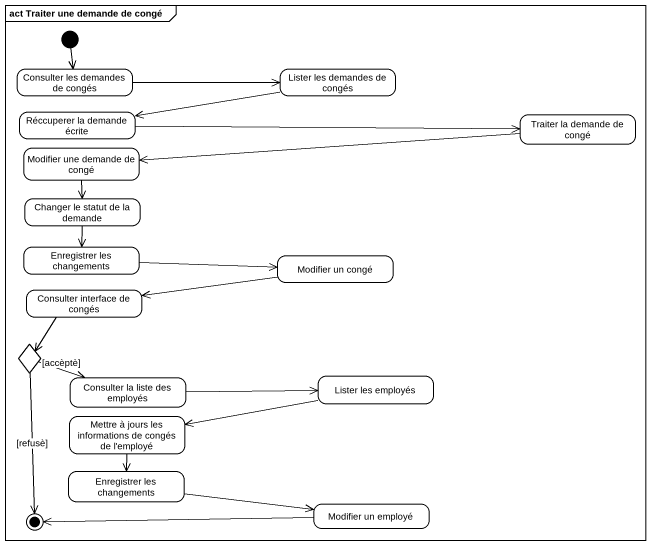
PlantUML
@startuml
mainframe act Traiter une demande de congé
hide empty description
state "Consulter les demandes de congés" as Consulter_les_demandes_de
state "Lister les demandes de congés" as Lister_les_demandes_de
state "Réccuperer la demande écrite" as Réccuperer_la_demande_écrite
state "Traiter la demande de congé" as Traiter_la_demande_de_congé
state "Modifier une demande de congé" as Modifier_une_demande_de
state "Changer le statut de la demande" as Changer_le_statut_de_la
state "Enregistrer les changements" as Enregistrer_les_changements
state "Consulter interface de congés" as Consulter_interface_de
state "Modifier un congé" as Modifier_un_congé
state choice1 <<choice>>
state "Consulter la liste des employés" as Consulter_la_liste_des
state "Lister les employés" as Lister_les_employés
state "Mettre à jours les informations de congés de l'employé" as Mettre_à_jours_les
state "Enregistrer les changements" as Enregistrer_les_changements_2
state "Modifier un employé" as Modifier_un_employé
[*] --> Consulter_les_demandes_de
Consulter_les_demandes_de -right-> Lister_les_demandes_de
Lister_les_demandes_de -left-> Réccuperer_la_demande_écrite
Réccuperer_la_demande_écrite -right-> Traiter_la_demande_de_congé
Traiter_la_demande_de_congé -left-> Modifier_une_demande_de
Modifier_une_demande_de --> Changer_le_statut_de_la
Changer_le_statut_de_la --> Enregistrer_les_changements
Enregistrer_les_changements -right-> Modifier_un_congé
Consulter_interface_de --> choice1
Modifier_un_congé -left-> Consulter_interface_de
choice1 -right-> Consulter_la_liste_des : [accèptè]
Consulter_la_liste_des -right-> Lister_les_employés
Lister_les_employés -left-> Mettre_à_jours_les
Mettre_à_jours_les --> Enregistrer_les_changements_2
Enregistrer_les_changements_2 -right-> Modifier_un_employé
choice1 --> [*] : [refusè]
Modifier_un_employé -left-> [*]
@enduml
